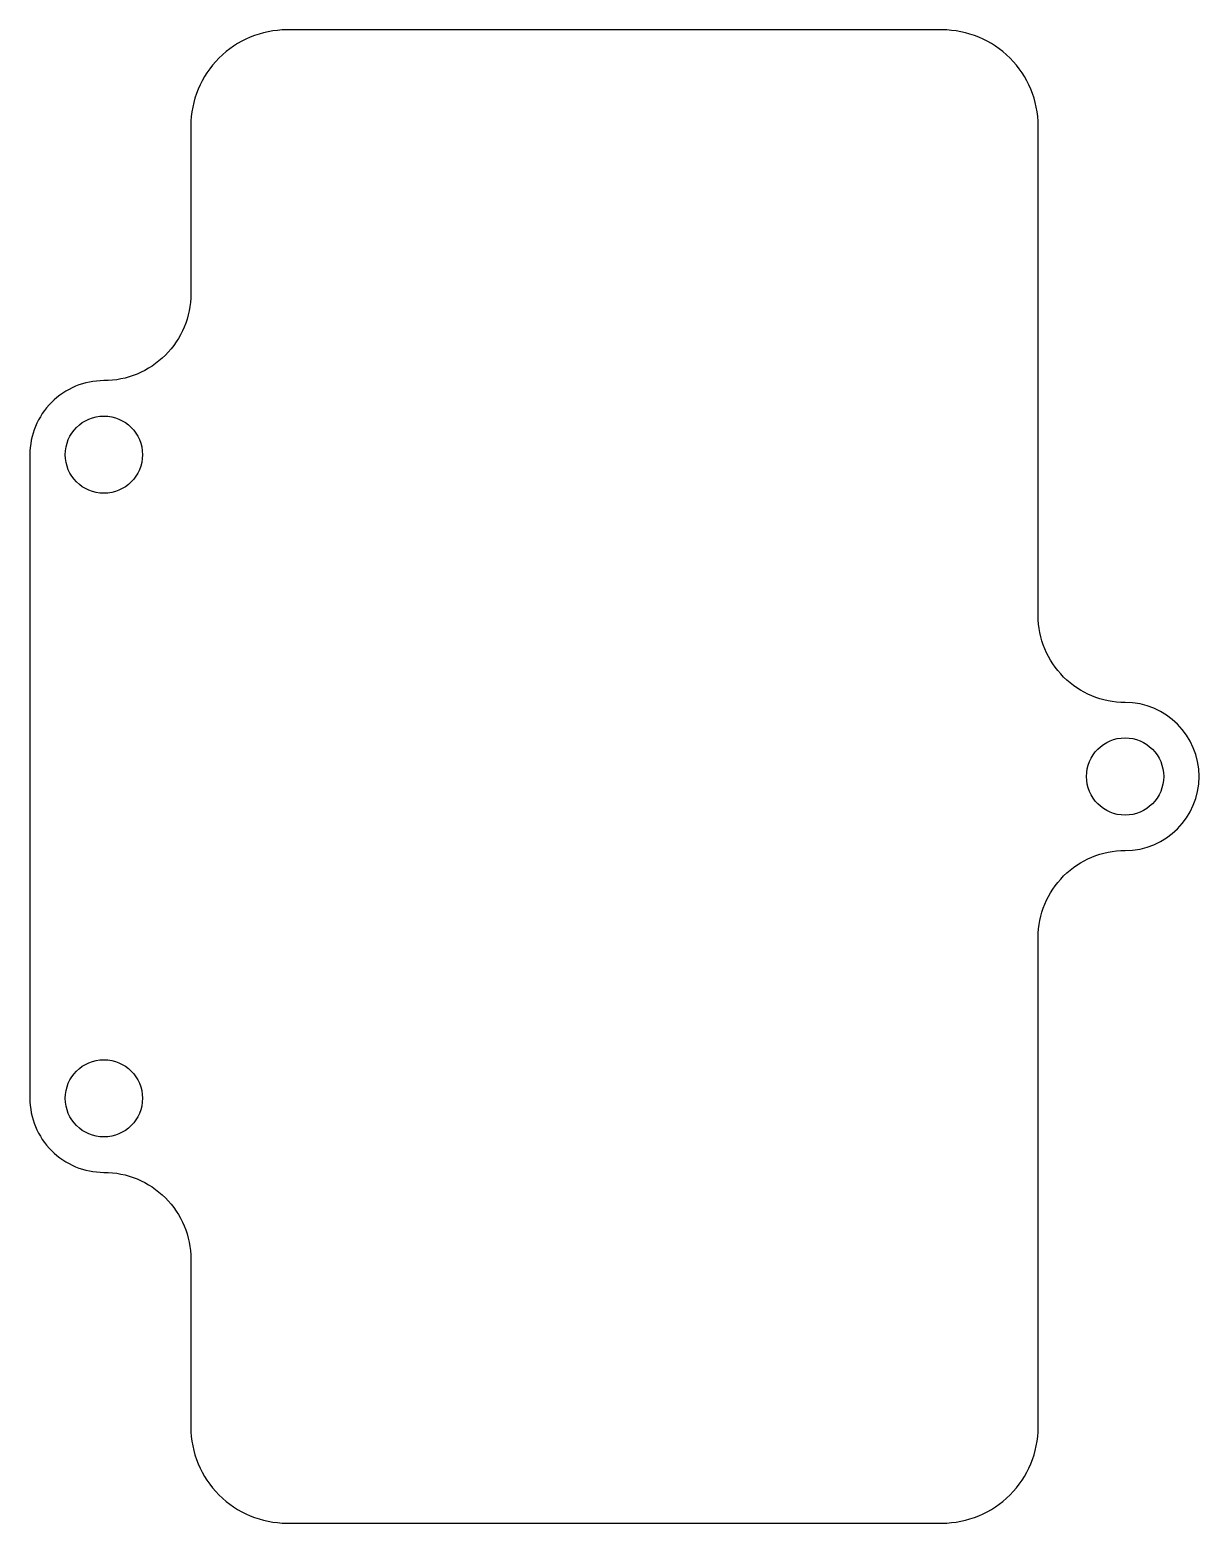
# Model space of a CAD drawing. Header units: millimetres. Extents: x 34.4 to 107.1, y -38.9 to 53.9.
import ezdxf

# ---------------------------------------------------------------- set-up
doc = ezdxf.new("R2010")
doc.units = ezdxf.units.MM
doc.layers.get('0').update_dxf_attribs({"linetype": 'CONTINUOUS'})

msp = doc.modelspace()

# ---------------------------------------------------------------- linework, layer by layer
msp.add_lwpolyline([(44.4, -32.925, 0.414214), (50.375, -38.9), (91.075, -38.9, 0.414214), (97.05, -32.925), (97.05, -2.5, -0.414214), (102.45, 2.9, 1), (102.45, 12.1, -0.414214), (97.05, 17.5), (97.05, 47.925, 0.414214), (91.075, 53.9), (50.375, 53.9, 0.414214), (44.4, 47.925), (44.4, 37.5, -0.414214), (39, 32.1, 0.414214), (34.4, 27.5), (34.4, -12.5, 0.414214), (39, -17.1, -0.414214), (44.4, -22.5)], format="xyb", close=True)
for centre in [(39, 27.5), (102.45, 7.5), (39, -12.5)]:
    msp.add_circle(centre, 2.4)

doc.saveas('drawing.dxf')
